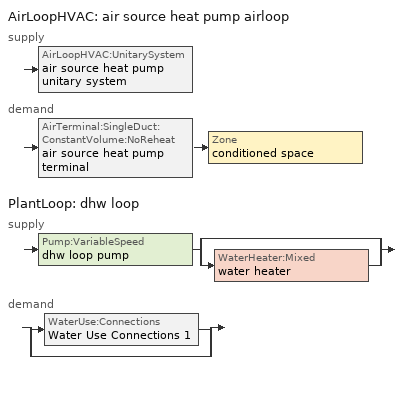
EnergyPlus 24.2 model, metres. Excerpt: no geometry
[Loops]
AirLoopHVAC 'air source heat pump airloop'
 supply: AirLoopHVAC:UnitarySystem 'air source heat pump unitary system'
 demand: AirTerminal:SingleDuct:ConstantVolume:NoReheat 'air source heat pump terminal' > Zone 'conditioned space'
PlantLoop 'dhw loop'
 supply: Pump:VariableSpeed 'dhw loop pump' > split
  | bypass
  | WaterHeater:Mixed 'water heater'
 demand: split
  | WaterUse:Connections 'Water Use Connections 1'
  | bypass
[ZoneControl:Thermostat]
conditioned space Thermostat: Zone or ZoneList=conditioned space; Control Type Schedule=conditioned space Thermostat Schedule; Control 1=conditioned space temperature setpoint; Temperature Difference Between Cutout And Setpoint {deltaC}=0
[ThermostatSetpoint:DualSetpoint]
conditioned space temperature setpoint: Heating Setpoint Temperature Schedule=heating setpoint; Cooling Setpoint Temperature Schedule=cooling setpoint
[ZoneHVAC:Baseboard:Convective:Electric]
electric baseboard: Availability Schedule=Always On Discrete; Heating Design Capacity {W}=7970.36; Efficiency=1
[AirTerminal:SingleDuct:ConstantVolume:NoReheat]
air source heat pump terminal: Availability Schedule=Always On Discrete; Maximum Air Flow Rate {m3/s}=0.252492
[Zone equipment]
conditioned space: electric baseboard, air source heat pump terminal
[AirLoopHVAC]
air source heat pump airloop: Design Supply Air Flow Rate {m3/s}=0.252492; Design Return Air Flow Fraction of Supply Air Flow=1
[Sizing:System]
air source heat pump airloop: Type of Load to Size On=Sensible; Design Outdoor Air Flow Rate {m3/s}=Autosize; Central Heating Maximum System Air Flow Ratio=0.3; Preheat Design Temperature {C}=7; Preheat Design Humidity Ratio {kgWater/kgDryAir}=0.008; Precool Design Temperature {C}=12.8; Precool Design Humidity Ratio {kgWater/kgDryAir}=0.008; Central Cooling Design Supply Air Temperature {C}=12.8; Central Heating Design Supply Air Temperature {C}=16.7; Type of Zone Sum to Use=NonCoincident; 100% Outdoor Air in Cooling=Yes; 100% Outdoor Air in Heating=Yes; Central Cooling Design Supply Air Humidity Ratio {kgWater/kgDryAir}=0.0085; Central Heating Design Supply Air Humidity Ratio {kgWater/kgDryAir}=0.008; Cooling Supply Air Flow Rate Method=DesignDay; Cooling Supply Air Flow Rate {m3/s}=0; Cooling Supply Air Flow Rate Per Floor Area {m3/s-m2}=0.00996765; Cooling Fraction of Autosized Cooling Supply Air Flow Rate=1; Cooling Supply Air Flow Rate Per Unit Cooling Capacity {m3/s-W}=3.94755e-05; Heating Supply Air Flow Rate Method=DesignDay; Heating Supply Air Flow Rate {m3/s}=0; Heating Supply Air Flow Rate Per Floor Area {m3/s-m2}=0.00996765; Heating Fraction of Autosized Heating Supply Air Flow Rate=1; Heating Fraction of Autosized Cooling Supply Air Flow Rate=1; Heating Supply Air Flow Rate Per Unit Heating Capacity {m3/s-W}=3.15882e-05; System Outdoor Air Method=ZoneSum; Zone Maximum Outdoor Air Fraction=1; Cooling Design Capacity Method=CoolingDesignCapacity; Cooling Design Capacity {W}=Autosize; Cooling Design Capacity Per Floor Area {W/m2}=234.7; Fraction of Autosized Cooling Design Capacity=1; Heating Design Capacity Method=HeatingDesignCapacity; Heating Design Capacity {W}=Autosize; Heating Design Capacity Per Floor Area {W/m2}=157; Fraction of Autosized Heating Design Capacity=1; Central Cooling Capacity Control Method=OnOff; Occupant Diversity=Autosize
[AvailabilityManager:Scheduled]
air source heat pump airloop Availability Manager: Schedule=Always On Discrete
[AirLoopHVAC:UnitarySystem]
air source heat pump unitary system: Control Type=Load; Controlling Zone or Thermostat Location=conditioned space; Dehumidification Control Type=None; Availability Schedule=Always On Discrete; Supply Fan=air source heat pump supply fan; Fan Placement=BlowThrough; Supply Air Fan Operating Mode Schedule=air source heat pump auto fan schedule; Heating Coil=air source heat pump htg coil; DX Heating Coil Sizing Ratio=1; Cooling Coil=air source heat pump clg coil; Use DOAS DX Cooling Coil=No; Minimum Supply Air Temperature {C}=2; Latent Load Control=SensibleOnlyLoadControl; Cooling Supply Air Flow Rate Method=SupplyAirFlowRate; Cooling Supply Air Flow Rate {m3/s}=0.252492; Heating Supply Air Flow Rate Method=SupplyAirFlowRate; Heating Supply Air Flow Rate {m3/s}=0.198218; No Load Supply Air Flow Rate Method=SupplyAirFlowRate; No Load Supply Air Flow Rate {m3/s}=0; No Load Supply Air Flow Rate Control Set To Low Speed=Yes; Maximum Supply Air Temperature {C}=48.8889; Maximum Outdoor Dry-Bulb Temperature for Supplemental Heater Operation {C}=21; Ancillary On-Cycle Electric Power {W}=0; Ancillary Off-Cycle Electric Power {W}=0; Design Specification Multispeed Object=Unitary System Performance Multispeed 1
[Fan:SystemModel]
air source heat pump supply fan: Availability Schedule=Always On Discrete; Design Maximum Air Flow Rate {m3/s}=0.252492; Speed Control Method=Discrete; Electric Power Minimum Flow Rate Fraction=0.2; Design Pressure Rise {Pa}=500; Motor Efficiency=1; Motor In Air Stream Fraction=1; Design Electric Power Consumption {W}=Autosize; Design Power Sizing Method=PowerPerFlow; Electric Power Per Unit Flow Rate {W/(m3/s)}=794.58; Electric Power Per Unit Flow Rate Per Unit Pressure {W/((m3/s)-Pa)}=1.66667; Fan Total Efficiency=0.7; Motor Loss Radiative Fraction=0; Number of Speeds=4; Speed Flow Fraction 1=0.28914; Speed Electric Power Fraction 1=0.02417; Speed Flow Fraction 2=0.394; Speed Electric Power Fraction 2=0.06116; Speed Flow Fraction 3=0.80766; Speed Electric Power Fraction 3=0.52685; Speed Flow Fraction 4=1; Speed Electric Power Fraction 4=1
[Coil:Heating:DX:MultiSpeed]
air source heat pump htg coil: Availability Schedule=Always On Discrete; Minimum Outdoor Dry-Bulb Temperature for Compressor Operation {C}=-28.8889; Crankcase Heater Capacity {W}=50; Maximum Outdoor Dry-Bulb Temperature for Crankcase Heater Operation {C}=10; Defrost Energy Input Ratio Function of Temperature Curve=Defrosteir; Maximum Outdoor Dry-Bulb Temperature for Defrost Operation {C}=4.44444; Defrost Strategy=ReverseCycle; Defrost Control=Timed; Defrost Time Period Fraction=0.058333; Resistive Defrost Heater Capacity {W}=AutoSize; Apply Part Load Fraction to Speeds Greater than 1=No; Fuel Type=Electricity; Region number for Calculating HSPF=4; Number of Speeds=2; Speed Gross Rated Heating Capacity 1 {W}=1726.58; Speed Gross Rated Heating COP 1 {W/W}=5.26008; Speed Rated Air Flow Rate 1 {m3/s}=0.0929217; Speed Rated Supply Air Fan Power Per Volume Flow Rate 2017 1 {W/(m3/s)}=773.3; Speed Rated Supply Air Fan Power Per Volume Flow Rate 2023 1 {W/(m3/s)}=934.4; Speed Heating Capacity Function of Temperature Curve Name 1=Heat-CAP-fT1; Speed Heating Capacity Function of Flow Fraction Curve Name 1=Heat-CAP-fFF1; Speed Energy Input Ratio Function of Temperature Curve Name 1=Heat-EIR-fT1; Speed Energy Input Ratio Function of Flow Fraction Curve Name 1=Heat-EIR-fFF1; Speed Part Load Fraction Correlation Curve Name 1=Heat-PLF-fPLR1; Speed Rated Waste Heat Fraction of Power Input 1=0.2; Speed Waste Heat Function of Temperature Curve Name 1=ConstantBiquadratic 1; Speed Gross Rated Heating Capacity 2 {W}=4737.19; Speed Gross Rated Heating COP 2 {W/W}=4.78267; Speed Rated Air Flow Rate 2 {m3/s}=0.259555; Speed Rated Supply Air Fan Power Per Volume Flow Rate 2017 2 {W/(m3/s)}=773.3; Speed Rated Supply Air Fan Power Per Volume Flow Rate 2023 2 {W/(m3/s)}=934.4; Speed Heating Capacity Function of Temperature Curve Name 2=Heat-CAP-fT2; Speed Heating Capacity Function of Flow Fraction Curve Name 2=Heat-CAP-fFF2; Speed Energy Input Ratio Function of Temperature Curve Name 2=Heat-EIR-fT2; Speed Energy Input Ratio Function of Flow Fraction Curve Name 2=Heat-EIR-fFF2; Speed Part Load Fraction Correlation Curve Name 2=Heat-PLF-fPLR2; Speed Rated Waste Heat Fraction of Power Input 2=0.2; Speed Waste Heat Function of Temperature Curve Name 2=ConstantBiquadratic 1
[Coil:Cooling:DX:MultiSpeed]
air source heat pump clg coil: Availability Schedule=Always On Discrete; Condenser Type=AirCooled; Minimum Outdoor Dry-Bulb Temperature for Compressor Operation {C}=-25; Apply Part Load Fraction to Speeds Greater than 1=No; Apply Latent Degradation to Speeds Greater than 1=No; Crankcase Heater Capacity {W}=50; Maximum Outdoor Dry-Bulb Temperature for Crankcase Heater Operation {C}=10; Basin Heater Capacity {W/K}=0; Basin Heater Setpoint Temperature {C}=2; Fuel Type=Electricity; Number of Speeds=2; Speed Gross Rated Total Cooling Capacity 1 {W}=1857.31; Speed Gross Rated Sensible Heat Ratio 1=0.804913; Speed Gross Rated Cooling COP 1 {W/W}=7.21648; Speed Rated Air Flow Rate 1 {m3/s}=0.0994016; Speed Rated Evaporator Fan Power Per Volume Flow Rate 2017 1 {W/(m3/s)}=773.3; Speed Rated Evaporator Fan Power Per Volume Flow Rate 2023 1 {W/(m3/s)}=934.4; Speed Total Cooling Capacity Function of Temperature Curve Name 1=Cool-CAP-fT1; Speed Total Cooling Capacity Function of Flow Fraction Curve Name 1=Cool-CAP-fFF1; Speed Energy Input Ratio Function of Temperature Curve Name 1=Cool-EIR-fT1; Speed Energy Input Ratio Function of Flow Fraction Curve Name 1=Cool-EIR-fFF1; Speed Part Load Fraction Correlation Curve Name 1=Cool-PLF-fPLR1; Speed Nominal Time for Condensate Removal to Begin 1 {s}=1000; Speed Ratio of Initial Moisture Evaporation Rate and Steady State Latent Capacity 1=1.5; Speed Maximum Cycling Rate 1 {cycles/hr}=3; Speed Latent Capacity Time Constant 1 {s}=45; Speed Rated Waste Heat Fraction of Power Input 1=0.2; Speed Waste Heat Function of Temperature Curve Name 1=ConstantBiquadratic; Speed Evaporative Condenser Effectiveness 1=0.9; Speed Evaporative Condenser Air Flow Rate 1 {m3/s}=AutoSize; Speed Rated Evaporative Condenser Pump Power Consumption 1 {W}=AutoSize; Speed Gross Rated Total Cooling Capacity 2 {W}=4790.18; Speed Gross Rated Sensible Heat Ratio 2=0.759942; Speed Gross Rated Cooling COP 2 {W/W}=6.55134; Speed Rated Air Flow Rate 2 {m3/s}=0.252289; Speed Rated Evaporator Fan Power Per Volume Flow Rate 2017 2 {W/(m3/s)}=773.3; Speed Rated Evaporator Fan Power Per Volume Flow Rate 2023 2 {W/(m3/s)}=934.4; Speed Total Cooling Capacity Function of Temperature Curve Name 2=Cool-CAP-fT2; Speed Total Cooling Capacity Function of Flow Fraction Curve Name 2=Cool-CAP-fFF2; Speed Energy Input Ratio Function of Temperature Curve Name 2=Cool-EIR-fT2; Speed Energy Input Ratio Function of Flow Fraction Curve Name 2=Cool-EIR-fFF2; Speed Part Load Fraction Correlation Curve Name 2=Cool-PLF-fPLR2; Speed Nominal Time for Condensate Removal to Begin 2 {s}=1000; Speed Ratio of Initial Moisture Evaporation Rate and Steady State Latent Capacity 2=1.5; Speed Maximum Cycling Rate 2 {cycles/hr}=3; Speed Latent Capacity Time Constant 2 {s}=45; Speed Rated Waste Heat Fraction of Power Input 2=0.2; Speed Waste Heat Function of Temperature Curve Name 2=ConstantBiquadratic; Speed Evaporative Condenser Effectiveness 2=0.9; Speed Evaporative Condenser Air Flow Rate 2 {m3/s}=AutoSize; Speed Rated Evaporative Condenser Pump Power Consumption 2 {W}=AutoSize
[UnitarySystemPerformance:Multispeed]
Unitary System Performance Multispeed 1: Number of Speeds for Heating=2; Number of Speeds for Cooling=2; Single Mode Operation=No; No Load Supply Air Flow Rate Ratio=1; Heating Speed Supply Air Flow Ratio 1=0.368313; Cooling Speed Supply Air Flow Ratio 1=0.394; Heating Speed Supply Air Flow Ratio 2=1.02881; Cooling Speed Supply Air Flow Ratio 2=1
[PlantLoop]
dhw loop: Fluid Type=Water; Plant Equipment Operation Scheme=dhw loop Operation Schemes; Maximum Loop Temperature {C}=100; Minimum Loop Temperature {C}=0; Maximum Loop Flow Rate {m3/s}=0.01; Minimum Loop Flow Rate {m3/s}=0; Plant Loop Volume {m3}=0.003; Load Distribution Scheme=Optimal; Plant Loop Demand Calculation Scheme=SingleSetpoint; Common Pipe Simulation=None
[Sizing:Plant]
dhw loop: Loop Type=Heating; Design Loop Exit Temperature {C}=56; Loop Design Temperature Difference {deltaC}=5.55556; Sizing Option=NonCoincident; Zone Timesteps in Averaging Window=1; Coincident Sizing Factor Mode=None
[Pump:VariableSpeed]
dhw loop pump: Design Maximum Flow Rate {m3/s}=0.01; Design Pump Head {Pa}=1; Design Power Consumption {W}=0; Motor Efficiency=0.85; Fraction of Motor Inefficiencies to Fluid Stream=0; Coefficient 1 of the Part Load Performance Curve=0; Coefficient 2 of the Part Load Performance Curve=1; Coefficient 3 of the Part Load Performance Curve=0; Coefficient 4 of the Part Load Performance Curve=0; Design Minimum Flow Rate {m3/s}=0; Pump Control Type=Intermittent; Skin Loss Radiative Fraction=0.5; Design Power Sizing Method=PowerPerFlowPerPressure; Design Electric Power per Unit Flow Rate {W/(m3/s)}=348701.1; Design Shaft Power per Unit Flow Rate per Unit Head {W/((m3/s)-Pa)}=1.28205; Design Minimum Flow Rate Fraction=0
[WaterHeater:Mixed]
water heater: Tank Volume {m3}=0.27255; Setpoint Temperature Schedule=water heater setpoint; Deadband Temperature Difference {deltaC}=2; Maximum Temperature Limit {C}=99; Heater Control Type=Cycle; Heater Maximum Capacity {W}=5500.06; Heater Minimum Capacity {W}=0; Heater Ignition Minimum Flow Rate {m3/s}=0; Heater Ignition Delay {s}=0; Heater Fuel Type=Electricity; Heater Thermal Efficiency=1; Off Cycle Parasitic Fuel Consumption Rate {W}=0; Off Cycle Parasitic Fuel Type=Electricity; Off Cycle Parasitic Heat Fraction to Tank=0; On Cycle Parasitic Fuel Consumption Rate {W}=0; On Cycle Parasitic Fuel Type=Electricity; On Cycle Parasitic Heat Fraction to Tank=0; Ambient Temperature Indicator=Zone; Ambient Temperature Zone=conditioned space; Off Cycle Loss Coefficient to Ambient Temperature {W/K}=2.93714; Off Cycle Loss Fraction to Zone=1; On Cycle Loss Coefficient to Ambient Temperature {W/K}=2.93714; On Cycle Loss Fraction to Zone=1; Use Side Effectiveness=1; Source Side Effectiveness=1; Use Side Design Flow Rate {m3/s}=Autosize; Source Side Design Flow Rate {m3/s}=Autosize; Indirect Water Heating Recovery Time {hr}=1.5; Source Side Flow Control Mode=IndirectHeatPrimarySetpoint
[WaterHeater:Sizing]
water heater: Design Mode=PeakDraw; Time Storage Can Meet Peak Draw {hr}=0.538503; Time for Tank Recovery {hr}=0; Nominal Tank Volume for Autosizing Plant Connections {m3}=1
[SetpointManager:Scheduled]
Setpoint Manager Scheduled 1: Control Variable=Temperature; Schedule=dhw temp
[WaterUse:Connections]
Water Use Connections 1: Drain Water Heat Exchanger Type=None; Drain Water Heat Exchanger Destination=Plant; Water Use Equipment Name 1=dhw fixtures; Water Use Equipment Name 2=dhw distribution waste; Water Use Equipment Name 3=clothes washer; Water Use Equipment Name 4=dishwasher
[WaterUse:Equipment]
Name | Peak Flow Rate {m3/s} | Flow Rate Fraction Schedule | Target Temperature Schedule
dhw fixtures | 4.42001e-06 | dhw fixtures schedule | mixed water temperature schedule
dhw distribution waste | 1.33996e-06 | dhw fixtures schedule | mixed water temperature schedule
clothes washer | 9.69919e-07 | clothes washer schedule
dishwasher | 2.90872e-07 | dishwasher schedule
[PlantEquipmentOperationSchemes]
dhw loop Operation Schemes: Control Scheme Object Type 1=PlantEquipmentOperation:HeatingLoad; Control Scheme Name 1=dhw loop Heating Operation Scheme; Control Scheme Schedule Name 1=Always On Discrete
[PlantEquipmentOperation:HeatingLoad]
dhw loop Heating Operation Scheme: Load Range Lower Limit 1 {W}=0; Load Range Upper Limit 1 {W}=1000000000; Range Equipment List Name 1=dhw loop Heating Equipment List
[PlantEquipmentList]
dhw loop Heating Equipment List: WaterHeater:Mixed, water heater
[EnergyManagementSystem:GlobalVariable]
air_source_heat_pump_airloop_Fan_RTF
infil_program_Qfan
infil_program_Qinf
natural_vent_program_Qnv
natural_vent_program_Qwhf
[EnergyManagementSystem:InternalVariable]
air_source_heat_pump_airloop_max_sup_fan_mfr: Internal Data Index Key=air source heat pump supply fan; Internal Data Type=Fan Maximum Mass Flow Rate
[EnergyManagementSystem:Sensor]
Name | Output:Variable or Output:Meter Index Key | Output:Variable or Output:Meter
airflow_gain | infil flow | Infiltration Sensible Heat Gain Energy
airflow_gain_1 | natural vent flow | Infiltration Sensible Heat Gain Energy
airflow_gain_2 | whole house fan flow | Infiltration Sensible Heat Gain Energy
airflow_loss | infil flow | Infiltration Sensible Heat Loss Energy
airflow_loss_1 | natural vent flow | Infiltration Sensible Heat Loss Energy
airflow_loss_2 | whole house fan flow | Infiltration Sensible Heat Loss Energy
air_source_heat_pump_airloop_Fan_RTF_s | air source heat pump supply fan | Fan Runtime Fraction Speed 1
air_source_heat_pump_airloop_Fan_RTF_s_1 | air source heat pump supply fan | Fan Runtime Fraction Speed 2
air_source_heat_pump_airloop_Fan_RTF_s_2 | air source heat pump supply fan | Fan Runtime Fraction Speed 3
air_source_heat_pump_airloop_Fan_RTF_s_3 | air source heat pump supply fan | Fan Runtime Fraction Speed 4
air_source_heat_pump_clg_coil_s | air source heat pump clg coil | Cooling Coil Total Cooling Energy
air_source_heat_pump_htg_coil_s | air source heat pump htg coil | Heating Coil Heating Energy
air_source_heat_pump_supply_fan_s | air source heat pump supply fan | Fan Electricity Energy
clg_load_cond |  | Cooling:EnergyTransfer:Zone:CONDITIONED SPACE
clg_sp_s; clg_sp_s_1 | cooling setpoint | Schedule Value
clothes_dryer_exhaust_0_sch_s | clothes dryer exhaust 0 schedule | Schedule Value
conditioned_space_clg_unmet_s | conditioned space | Zone Cooling Setpoint Not Met Time
conditioned_space_htg_unmet_s | conditioned space | Zone Heating Setpoint Not Met Time
cool_season | cooling season schedule | Schedule Value
dhw_loss | water heater | Water Heater Heat Loss Energy
dhw_rtf | water heater | Water Heater Runtime Fraction
fridge_tin_s; tin_s; tin_s_1 | conditioned space | Zone Mean Air Temperature
htg_load_cond |  | Heating:EnergyTransfer:Zone:CONDITIONED SPACE
htg_sp_s; htg_sp_s_1 | heating setpoint | Schedule Value
ig_ee_conv | clothes dryer | Electric Equipment Convective Heating Energy
ig_ee_conv_1 | clothes washer | Electric Equipment Convective Heating Energy
ig_ee_conv_2 | cooking range | Electric Equipment Convective Heating Energy
ig_ee_conv_3 | dishwasher | Electric Equipment Convective Heating Energy
ig_ee_conv_4 | fridge | Electric Equipment Convective Heating Energy
ig_ee_conv_5 | misc plug loads | Electric Equipment Convective Heating Energy
ig_ee_conv_6 | whole house fan | Electric Equipment Convective Heating Energy
ig_ee_rad | clothes dryer | Electric Equipment Radiant Heating Energy
ig_ee_rad_1 | clothes washer | Electric Equipment Radiant Heating Energy
ig_ee_rad_2 | cooking range | Electric Equipment Radiant Heating Energy
ig_ee_rad_3 | dishwasher | Electric Equipment Radiant Heating Energy
ig_ee_rad_4 | fridge | Electric Equipment Radiant Heating Energy
ig_ee_rad_5 | misc plug loads | Electric Equipment Radiant Heating Energy
ig_ee_rad_6 | whole house fan | Electric Equipment Radiant Heating Energy
ig_lgt_conv | interior lighting | Lights Convective Heating Energy
ig_lgt_rad | interior lighting | Lights Radiant Heating Energy
ig_lgt_vis | interior lighting | Lights Visible Radiation Heating Energy
ig_oe_conv | clothes dryer 1 | Other Equipment Convective Heating Energy
ig_oe_conv_1 | cooking range 1 | Other Equipment Convective Heating Energy
ig_oe_conv_2 | general water use latent | Other Equipment Convective Heating Energy
ig_oe_conv_3 | general water use sensible | Other Equipment Convective Heating Energy
ig_oe_conv_4 | water heater energy adjustment1 | Other Equipment Convective Heating Energy
ig_oe_rad | clothes dryer 1 | Other Equipment Radiant Heating Energy
ig_oe_rad_1 | cooking range 1 | Other Equipment Radiant Heating Energy
ig_oe_rad_2 | general water use latent | Other Equipment Radiant Heating Energy
ig_oe_rad_3 | general water use sensible | Other Equipment Radiant Heating Energy
ig_oe_rad_4 | water heater energy adjustment1 | Other Equipment Radiant Heating Energy
ig_ppl_conv | occupants | People Convective Heating Energy
ig_ppl_rad | occupants | People Radiant Heating Energy
im_conv | furniture mass conditioned space 1 | Surface Inside Face Convection Heat Gain Energy
im_conv_1 | partition wall mass | Surface Inside Face Convection Heat Gain Energy
im_ig | furniture mass conditioned space 1 | Surface Inside Face Internal Gains Radiation Heat Gain Energy
im_ig_1 | partition wall mass | Surface Inside Face Internal Gains Radiation Heat Gain Energy
im_lgt | furniture mass conditioned space 1 | Surface Inside Face Lights Radiation Heat Gain Energy
im_lgt_1 | partition wall mass | Surface Inside Face Lights Radiation Heat Gain Energy
im_sol | furniture mass conditioned space 1 | Surface Inside Face Solar Radiation Heat Gain Energy
im_sol_1 | partition wall mass | Surface Inside Face Solar Radiation Heat Gain Energy
im_surf | furniture mass conditioned space 1 | Surface Inside Face Net Surface Thermal Radiation Heat Gain Energy
im_surf_1 | partition wall mass | Surface Inside Face Net Surface Thermal Radiation Heat Gain Energy
mech_vent_bath_fan_0_sch_s | mech vent bath fan 0 schedule | Schedule Value
mech_vent_range_fan_0_sch_s | mech vent range fan 0 schedule | Schedule Value
mv_conv | mech vent bath fan 0 | Electric Equipment Convective Heating Energy
mv_conv_1 | mech vent house fan | Electric Equipment Convective Heating Energy
mv_conv_2 | mech vent house fan cfis | Electric Equipment Convective Heating Energy
mv_conv_3 | mech vent range fan 0 | Electric Equipment Convective Heating Energy
mv_conv_4 | mech vent house fan latent load | Other Equipment Convective Heating Energy
mv_conv_5 | mech vent house fan sensible load | Other Equipment Convective Heating Energy
mv_rad | mech vent bath fan 0 | Electric Equipment Radiant Heating Energy
mv_rad_1 | mech vent house fan | Electric Equipment Radiant Heating Energy
mv_rad_2 | mech vent house fan cfis | Electric Equipment Radiant Heating Energy
mv_rad_3 | mech vent range fan 0 | Electric Equipment Radiant Heating Energy
mv_rad_4 | mech vent house fan latent load | Other Equipment Radiant Heating Energy
mv_rad_5 | mech vent house fan sensible load | Other Equipment Radiant Heating Energy
natural_vent_s | natural vent schedule | Schedule Value
out_pb_s |  | Site Outdoor Air Barometric Pressure
out_wt_s |  | Site Outdoor Air Humidity Ratio
site_vw_s |  | Site Wind Speed
ss_back_out | Window1 | Surface Window Shortwave from Zone Back Out Window Heat Transfer Rate
ss_back_out_1 | Window10 | Surface Window Shortwave from Zone Back Out Window Heat Transfer Rate
ss_back_out_10 | Window8 | Surface Window Shortwave from Zone Back Out Window Heat Transfer Rate
ss_back_out_11 | Window9 | Surface Window Shortwave from Zone Back Out Window Heat Transfer Rate
ss_back_out_2 | Window12 | Surface Window Shortwave from Zone Back Out Window Heat Transfer Rate
ss_back_out_3 | Window15 | Surface Window Shortwave from Zone Back Out Window Heat Transfer Rate
ss_back_out_4 | Window16 | Surface Window Shortwave from Zone Back Out Window Heat Transfer Rate
ss_back_out_5 | Window17 | Surface Window Shortwave from Zone Back Out Window Heat Transfer Rate
ss_back_out_6 | Window18 | Surface Window Shortwave from Zone Back Out Window Heat Transfer Rate
ss_back_out_7 | Window2 | Surface Window Shortwave from Zone Back Out Window Heat Transfer Rate
ss_back_out_8 | Window4 | Surface Window Shortwave from Zone Back Out Window Heat Transfer Rate
ss_back_out_9 | Window6 | Surface Window Shortwave from Zone Back Out Window Heat Transfer Rate
ss_conv | Door1 | Surface Inside Face Convection Heat Gain Energy
ss_conv_1 | Door3 | Surface Inside Face Convection Heat Gain Energy
ss_conv_10 | Window4 | Surface Inside Face Convection Heat Gain Energy
ss_conv_11 | Window6 | Surface Inside Face Convection Heat Gain Energy
ss_conv_12 | Window8 | Surface Inside Face Convection Heat Gain Energy
ss_conv_13 | Window9 | Surface Inside Face Convection Heat Gain Energy
ss_conv_2 | Window1 | Surface Inside Face Convection Heat Gain Energy
ss_conv_3 | Window10 | Surface Inside Face Convection Heat Gain Energy
ss_conv_4 | Window12 | Surface Inside Face Convection Heat Gain Energy
ss_conv_5 | Window15 | Surface Inside Face Convection Heat Gain Energy
ss_conv_6 | Window16 | Surface Inside Face Convection Heat Gain Energy
ss_conv_7 | Window17 | Surface Inside Face Convection Heat Gain Energy
ss_conv_8 | Window18 | Surface Inside Face Convection Heat Gain Energy
ss_conv_9 | Window2 | Surface Inside Face Convection Heat Gain Energy
ss_ig | Door1 | Surface Inside Face Internal Gains Radiation Heat Gain Energy
ss_ig_1 | Door3 | Surface Inside Face Internal Gains Radiation Heat Gain Energy
ss_ig_10 | Window4 | Surface Inside Face Internal Gains Radiation Heat Gain Energy
ss_ig_11 | Window6 | Surface Inside Face Internal Gains Radiation Heat Gain Energy
ss_ig_12 | Window8 | Surface Inside Face Internal Gains Radiation Heat Gain Energy
ss_ig_13 | Window9 | Surface Inside Face Internal Gains Radiation Heat Gain Energy
ss_ig_2 | Window1 | Surface Inside Face Internal Gains Radiation Heat Gain Energy
ss_ig_3 | Window10 | Surface Inside Face Internal Gains Radiation Heat Gain Energy
ss_ig_4 | Window12 | Surface Inside Face Internal Gains Radiation Heat Gain Energy
ss_ig_5 | Window15 | Surface Inside Face Internal Gains Radiation Heat Gain Energy
ss_ig_6 | Window16 | Surface Inside Face Internal Gains Radiation Heat Gain Energy
ss_ig_7 | Window17 | Surface Inside Face Internal Gains Radiation Heat Gain Energy
ss_ig_8 | Window18 | Surface Inside Face Internal Gains Radiation Heat Gain Energy
ss_ig_9 | Window2 | Surface Inside Face Internal Gains Radiation Heat Gain Energy
ss_lgt | Door1 | Surface Inside Face Lights Radiation Heat Gain Energy
ss_lgt_1 | Door3 | Surface Inside Face Lights Radiation Heat Gain Energy
ss_sol | Door1 | Surface Inside Face Solar Radiation Heat Gain Energy
ss_sol_1 | Door3 | Surface Inside Face Solar Radiation Heat Gain Energy
ss_surf | Door1 | Surface Inside Face Net Surface Thermal Radiation Heat Gain Energy
ss_surf_1 | Door3 | Surface Inside Face Net Surface Thermal Radiation Heat Gain Energy
ss_surf_10 | Window4 | Surface Inside Face Net Surface Thermal Radiation Heat Gain Energy
ss_surf_11 | Window6 | Surface Inside Face Net Surface Thermal Radiation Heat Gain Energy
ss_surf_12 | Window8 | Surface Inside Face Net Surface Thermal Radiation Heat Gain Energy
ss_surf_13 | Window9 | Surface Inside Face Net Surface Thermal Radiation Heat Gain Energy
ss_surf_2 | Window1 | Surface Inside Face Net Surface Thermal Radiation Heat Gain Energy
ss_surf_3 | Window10 | Surface Inside Face Net Surface Thermal Radiation Heat Gain Energy
ss_surf_4 | Window12 | Surface Inside Face Net Surface Thermal Radiation Heat Gain Energy
ss_surf_5 | Window15 | Surface Inside Face Net Surface Thermal Radiation Heat Gain Energy
ss_surf_6 | Window16 | Surface Inside Face Net Surface Thermal Radiation Heat Gain Energy
ss_surf_7 | Window17 | Surface Inside Face Net Surface Thermal Radiation Heat Gain Energy
ss_surf_8 | Window18 | Surface Inside Face Net Surface Thermal Radiation Heat Gain Energy
ss_surf_9 | Window2 | Surface Inside Face Net Surface Thermal Radiation Heat Gain Energy
ss_trans_in | Window1 | Surface Window Transmitted Solar Radiation Rate
ss_trans_in_1 | Window10 | Surface Window Transmitted Solar Radiation Rate
ss_trans_in_10 | Window8 | Surface Window Transmitted Solar Radiation Rate
ss_trans_in_11 | Window9 | Surface Window Transmitted Solar Radiation Rate
ss_trans_in_2 | Window12 | Surface Window Transmitted Solar Radiation Rate
ss_trans_in_3 | Window15 | Surface Window Transmitted Solar Radiation Rate
ss_trans_in_4 | Window16 | Surface Window Transmitted Solar Radiation Rate
ss_trans_in_5 | Window17 | Surface Window Transmitted Solar Radiation Rate
ss_trans_in_6 | Window18 | Surface Window Transmitted Solar Radiation Rate
ss_trans_in_7 | Window2 | Surface Window Transmitted Solar Radiation Rate
ss_trans_in_8 | Window4 | Surface Window Transmitted Solar Radiation Rate
ss_trans_in_9 | Window6 | Surface Window Transmitted Solar Radiation Rate
ss_trans_out | Window1 | Surface Inside Face Initial Transmitted Diffuse Transmitted Out Window Solar Radiation Rate
ss_trans_out_1 | Window10 | Surface Inside Face Initial Transmitted Diffuse Transmitted Out Window Solar Radiation Rate
ss_trans_out_10 | Window8 | Surface Inside Face Initial Transmitted Diffuse Transmitted Out Window Solar Radiation Rate
ss_trans_out_11 | Window9 | Surface Inside Face Initial Transmitted Diffuse Transmitted Out Window Solar Radiation Rate
ss_trans_out_2 | Window12 | Surface Inside Face Initial Transmitted Diffuse Transmitted Out Window Solar Radiation Rate
ss_trans_out_3 | Window15 | Surface Inside Face Initial Transmitted Diffuse Transmitted Out Window Solar Radiation Rate
ss_trans_out_4 | Window16 | Surface Inside Face Initial Transmitted Diffuse Transmitted Out Window Solar Radiation Rate
ss_trans_out_5 | Window17 | Surface Inside Face Initial Transmitted Diffuse Transmitted Out Window Solar Radiation Rate
ss_trans_out_6 | Window18 | Surface Inside Face Initial Transmitted Diffuse Transmitted Out Window Solar Radiation Rate
ss_trans_out_7 | Window2 | Surface Inside Face Initial Transmitted Diffuse Transmitted Out Window Solar Radiation Rate
ss_trans_out_8 | Window4 | Surface Inside Face Initial Transmitted Diffuse Transmitted Out Window Solar Radiation Rate
ss_trans_out_9 | Window6 | Surface Inside Face Initial Transmitted Diffuse Transmitted Out Window Solar Radiation Rate
s_conv | Floor1 | Surface Inside Face Convection Heat Gain Energy
s_conv_1 | Floor2 | Surface Inside Face Convection Heat Gain Energy
s_conv_10 | Wall1:0 | Surface Inside Face Convection Heat Gain Energy
s_conv_11 | Wall1:180 | Surface Inside Face Convection Heat Gain Energy
s_conv_12 | Wall1:270 | Surface Inside Face Convection Heat Gain Energy
s_conv_13 | Wall1:90 | Surface Inside Face Convection Heat Gain Energy
s_conv_14 | Wall2:0 | Surface Inside Face Convection Heat Gain Energy
s_conv_15 | Wall2:180 | Surface Inside Face Convection Heat Gain Energy
s_conv_16 | Wall2:270 | Surface Inside Face Convection Heat Gain Energy
s_conv_17 | Wall2:90 | Surface Inside Face Convection Heat Gain Energy
s_conv_2 | FoundationWall1 | Surface Inside Face Convection Heat Gain Energy
s_conv_3 | inferred conditioned ceiling | Surface Inside Face Convection Heat Gain Energy
s_conv_4 | inferred conditioned floor | Surface Inside Face Convection Heat Gain Energy
s_conv_5 | RimJoist1:0 | Surface Inside Face Convection Heat Gain Energy
s_conv_6 | RimJoist1:180 | Surface Inside Face Convection Heat Gain Energy
s_conv_7 | RimJoist1:270 | Surface Inside Face Convection Heat Gain Energy
s_conv_8 | RimJoist1:90 | Surface Inside Face Convection Heat Gain Energy
s_conv_9 | Slab1 | Surface Inside Face Convection Heat Gain Energy
s_ig | Floor1 | Surface Inside Face Internal Gains Radiation Heat Gain Energy
s_ig_1 | Floor2 | Surface Inside Face Internal Gains Radiation Heat Gain Energy
s_ig_10 | Wall1:0 | Surface Inside Face Internal Gains Radiation Heat Gain Energy
s_ig_11 | Wall1:180 | Surface Inside Face Internal Gains Radiation Heat Gain Energy
s_ig_12 | Wall1:270 | Surface Inside Face Internal Gains Radiation Heat Gain Energy
s_ig_13 | Wall1:90 | Surface Inside Face Internal Gains Radiation Heat Gain Energy
s_ig_14 | Wall2:0 | Surface Inside Face Internal Gains Radiation Heat Gain Energy
s_ig_15 | Wall2:180 | Surface Inside Face Internal Gains Radiation Heat Gain Energy
s_ig_16 | Wall2:270 | Surface Inside Face Internal Gains Radiation Heat Gain Energy
s_ig_17 | Wall2:90 | Surface Inside Face Internal Gains Radiation Heat Gain Energy
s_ig_2 | FoundationWall1 | Surface Inside Face Internal Gains Radiation Heat Gain Energy
s_ig_3 | inferred conditioned ceiling | Surface Inside Face Internal Gains Radiation Heat Gain Energy
s_ig_4 | inferred conditioned floor | Surface Inside Face Internal Gains Radiation Heat Gain Energy
s_ig_5 | RimJoist1:0 | Surface Inside Face Internal Gains Radiation Heat Gain Energy
s_ig_6 | RimJoist1:180 | Surface Inside Face Internal Gains Radiation Heat Gain Energy
s_ig_7 | RimJoist1:270 | Surface Inside Face Internal Gains Radiation Heat Gain Energy
s_ig_8 | RimJoist1:90 | Surface Inside Face Internal Gains Radiation Heat Gain Energy
s_ig_9 | Slab1 | Surface Inside Face Internal Gains Radiation Heat Gain Energy
s_lgt | Floor1 | Surface Inside Face Lights Radiation Heat Gain Energy
s_lgt_1 | Floor2 | Surface Inside Face Lights Radiation Heat Gain Energy
s_lgt_10 | Wall1:0 | Surface Inside Face Lights Radiation Heat Gain Energy
s_lgt_11 | Wall1:180 | Surface Inside Face Lights Radiation Heat Gain Energy
s_lgt_12 | Wall1:270 | Surface Inside Face Lights Radiation Heat Gain Energy
s_lgt_13 | Wall1:90 | Surface Inside Face Lights Radiation Heat Gain Energy
s_lgt_14 | Wall2:0 | Surface Inside Face Lights Radiation Heat Gain Energy
s_lgt_15 | Wall2:180 | Surface Inside Face Lights Radiation Heat Gain Energy
s_lgt_16 | Wall2:270 | Surface Inside Face Lights Radiation Heat Gain Energy
s_lgt_17 | Wall2:90 | Surface Inside Face Lights Radiation Heat Gain Energy
s_lgt_2 | FoundationWall1 | Surface Inside Face Lights Radiation Heat Gain Energy
s_lgt_3 | inferred conditioned ceiling | Surface Inside Face Lights Radiation Heat Gain Energy
s_lgt_4 | inferred conditioned floor | Surface Inside Face Lights Radiation Heat Gain Energy
s_lgt_5 | RimJoist1:0 | Surface Inside Face Lights Radiation Heat Gain Energy
s_lgt_6 | RimJoist1:180 | Surface Inside Face Lights Radiation Heat Gain Energy
s_lgt_7 | RimJoist1:270 | Surface Inside Face Lights Radiation Heat Gain Energy
s_lgt_8 | RimJoist1:90 | Surface Inside Face Lights Radiation Heat Gain Energy
s_lgt_9 | Slab1 | Surface Inside Face Lights Radiation Heat Gain Energy
s_sol | Floor1 | Surface Inside Face Solar Radiation Heat Gain Energy
s_sol_1 | Floor2 | Surface Inside Face Solar Radiation Heat Gain Energy
s_sol_10 | Wall1:0 | Surface Inside Face Solar Radiation Heat Gain Energy
s_sol_11 | Wall1:180 | Surface Inside Face Solar Radiation Heat Gain Energy
s_sol_12 | Wall1:270 | Surface Inside Face Solar Radiation Heat Gain Energy
s_sol_13 | Wall1:90 | Surface Inside Face Solar Radiation Heat Gain Energy
s_sol_14 | Wall2:0 | Surface Inside Face Solar Radiation Heat Gain Energy
s_sol_15 | Wall2:180 | Surface Inside Face Solar Radiation Heat Gain Energy
s_sol_16 | Wall2:270 | Surface Inside Face Solar Radiation Heat Gain Energy
s_sol_17 | Wall2:90 | Surface Inside Face Solar Radiation Heat Gain Energy
s_sol_2 | FoundationWall1 | Surface Inside Face Solar Radiation Heat Gain Energy
s_sol_3 | inferred conditioned ceiling | Surface Inside Face Solar Radiation Heat Gain Energy
s_sol_4 | inferred conditioned floor | Surface Inside Face Solar Radiation Heat Gain Energy
s_sol_5 | RimJoist1:0 | Surface Inside Face Solar Radiation Heat Gain Energy
s_sol_6 | RimJoist1:180 | Surface Inside Face Solar Radiation Heat Gain Energy
s_sol_7 | RimJoist1:270 | Surface Inside Face Solar Radiation Heat Gain Energy
s_sol_8 | RimJoist1:90 | Surface Inside Face Solar Radiation Heat Gain Energy
s_sol_9 | Slab1 | Surface Inside Face Solar Radiation Heat Gain Energy
s_surf | Floor1 | Surface Inside Face Net Surface Thermal Radiation Heat Gain Energy
s_surf_1 | Floor2 | Surface Inside Face Net Surface Thermal Radiation Heat Gain Energy
s_surf_10 | Wall1:0 | Surface Inside Face Net Surface Thermal Radiation Heat Gain Energy
s_surf_11 | Wall1:180 | Surface Inside Face Net Surface Thermal Radiation Heat Gain Energy
s_surf_12 | Wall1:270 | Surface Inside Face Net Surface Thermal Radiation Heat Gain Energy
s_surf_13 | Wall1:90 | Surface Inside Face Net Surface Thermal Radiation Heat Gain Energy
s_surf_14 | Wall2:0 | Surface Inside Face Net Surface Thermal Radiation Heat Gain Energy
s_surf_15 | Wall2:180 | Surface Inside Face Net Surface Thermal Radiation Heat Gain Energy
s_surf_16 | Wall2:270 | Surface Inside Face Net Surface Thermal Radiation Heat Gain Energy
s_surf_17 | Wall2:90 | Surface Inside Face Net Surface Thermal Radiation Heat Gain Energy
s_surf_2 | FoundationWall1 | Surface Inside Face Net Surface Thermal Radiation Heat Gain Energy
s_surf_3 | inferred conditioned ceiling | Surface Inside Face Net Surface Thermal Radiation Heat Gain Energy
s_surf_4 | inferred conditioned floor | Surface Inside Face Net Surface Thermal Radiation Heat Gain Energy
s_surf_5 | RimJoist1:0 | Surface Inside Face Net Surface Thermal Radiation Heat Gain Energy
s_surf_6 | RimJoist1:180 | Surface Inside Face Net Surface Thermal Radiation Heat Gain Energy
s_surf_7 | RimJoist1:270 | Surface Inside Face Net Surface Thermal Radiation Heat Gain Energy
s_surf_8 | RimJoist1:90 | Surface Inside Face Net Surface Thermal Radiation Heat Gain Energy
s_surf_9 | Slab1 | Surface Inside Face Net Surface Thermal Radiation Heat Gain Energy
tout_db; tout_db_1 | Environment | Site Outdoor Air Drybulb Temperature
tout_s | conditioned space | Zone Outdoor Air Drybulb Temperature
water_heater_energy | water heater | Water Heater Electricity Rate
water_heater_off_cycle_parasitic | water heater | Water Heater Off Cycle Parasitic Electricity Rate
water_heater_on_cycle_parasitic | water heater | Water Heater On Cycle Parasitic Electricity Rate
win_s | conditioned space | Zone Air Humidity Ratio
[EnergyManagementSystem:Actuator]
Name | Actuated Component Unique | Actuated Component Type | Actuated Component Control Type
air_source_heat_pump_supply_fan_pressure_rise_act | air source heat pump supply fan | Fan | Fan Pressure Rise
air_source_heat_pump_supply_fan_total_efficiency_act | air source heat pump supply fan | Fan | Fan Total Efficiency
fridge_schedule_act | fridge schedule | Schedule:Constant | Schedule Value
infil_flow_act | infil flow | Zone Infiltration | Air Exchange Flow Rate
mech_vent_house_fan_cfis_act | mech vent house fan cfis | ElectricEquipment | Electricity Rate
mech_vent_house_fan_latent_load_act | mech vent house fan latent load | OtherEquipment | Power Level
mech_vent_house_fan_sensible_load_act | mech vent house fan sensible load | OtherEquipment | Power Level
natural_vent_flow_act | natural vent flow | Zone Infiltration | Air Exchange Flow Rate
Sequential_Fraction_Schedule_act | Sequential Fraction Schedule | Schedule:Constant | Schedule Value
water_heater_ec_adj_act | water heater energy adjustment1 | OtherEquipment | Power Level
whole_house_fan_act | whole house fan | ElectricEquipment | Electricity Rate
whole_house_fan_flow_act | whole house fan flow | Zone Infiltration | Air Exchange Flow Rate
whole_house_fan_mix_act | whole house fan mix | ZoneMixing | Air Exchange Flow Rate
[EnergyManagementSystem:Program]
air_source_heat_pump_supply_fan_disaggregate_program: Set air_source_heat_pump_supply_fan_clg = 0; Set air_source_heat_pump_supply_fan_primary_htg = 0; If air_source_heat_pump_clg_coil_s > 0; Set air_source_heat_pump_supply_fan_clg = air_source_heat_pump_supply_fan_s; Else; Set air_source_heat_pump_supply_fan_primary_htg = air_source_heat_pump_supply_fan_s; EndIf
air_source_heat_pump_supply_fan_power_program: If tout_db_1 < -28.89; Set air_source_heat_pump_supply_fan_pressure_rise_act = 0; Set air_source_heat_pump_supply_fan_total_efficiency_act = 1; Else; Set air_source_heat_pump_supply_fan_pressure_rise_act = NULL; Set air_source_heat_pump_supply_fan_total_efficiency_act = NULL; EndIf
fridge_schedule_program: Set Tin = fridge_tin_s*(9.0/5.0)+32.0; Set fridge_schedule_act = 0; If (Hour == 0); Set fridge_schedule_act = (-0.487+0.019*Tin); ElseIf (Hour == 1); Set fridge_schedule_act = (-0.34+0.016*Tin); ElseIf (Hour == 2); Set fridge_schedule_act = (-0.37+0.017*Tin); ElseIf (Hour == 3); Set fridge_schedule_act = (-0.361+0.016*Tin); ElseIf (Hour == 4); Set fridge_schedule_act = (-0.515+0.018*Tin); ElseIf (Hour == 5); Set fridge_schedule_act = (-0.684+0.021*Tin); ElseIf (Hour == 6); Set fridge_schedule_act = (-0.471+0.019*Tin); ElseIf (Hour == 7); Set fridge_schedule_act = (-0.159+0.015*Tin); ElseIf (Hour == 8); Set fridge_schedule_act = (-0.079+0.015*Tin); ElseIf (Hour == 9); Set fridge_schedule_act = (-0.417+0.019*Tin); ElseIf (Hour == 10); Set fridge_schedule_act = (-0.411+0.018*Tin); ElseIf (Hour == 11); Set fridge_schedule_act = (-0.386+0.018*Tin); ElseIf (Hour == 12); Set fridge_schedule_act = (-0.24+0.016*Tin); ElseIf (Hour == 13); Set fridge_schedule_act = (-0.314+0.017*Tin); ElseIf (Hour == 14); Set fridge_schedule_act = (-0.16+0.015*Tin); ElseIf (Hour == 15); Set fridge_schedule_act = (-0.121+0.015*Tin); ElseIf (Hour == 16); Set fridge_schedule_act = (-0.469+0.02*Tin); ElseIf (Hour == 17); Set fridge_schedule_act = (-0.412+0.02*Tin); ElseIf (Hour == 18); Set fridge_schedule_act = (-0.091+0.017*Tin); ElseIf (Hour == 19); Set fridge_schedule_act = (0.077+0.014*Tin); ElseIf (Hour == 20); Set fridge_schedule_act = (-0.118+0.016*Tin); ElseIf (Hour == 21); Set fridge_schedule_act = (-0.247+0.017*Tin); ElseIf (Hour == 22); Set fridge_schedule_act = (-0.445+0.019*Tin); ElseIf (Hour == 23); Set fridge_schedule_act = (-0.544+0.02*Tin); EndIf
infil_program: Set p_m = 0.14; Set p_s = 0.22; Set s_m = 270; Set s_s = 370; Set z_m = 9.99744; Set z_s = 3.198144776862874; Set f_t = (((s_m/z_m)^p_m)*((z_s/s_s)^p_s)); Set Tdiff = tin_s-tout_s; Set dT = @Abs Tdiff; Set c = 0.0289; Set Cs = 0.069; Set Cw = 0.1658; Set n = 0.65; Set sft = (f_t*0.3); Set temp1 = ((c*Cw)*((sft*site_vw_s)^(2*n)))^2; Set Qinf = (((c*Cs*(dT^n))^2)+temp1)^0.5; Set Qinf = (@Max Qinf 0); Set mech_vent_house_fan_sensible_load_act = 0.0; Set mech_vent_house_fan_latent_load_act = 0.0; Set OASupInPb = out_pb_s; Set OASupInTemp = tout_s; Set OASupInW = out_wt_s; Set OASupRho = (@RhoAirFnPbTdbW OASupInPb OASupInTemp OASupInW); Set OASupCp = (@CpAirFnW OASupInW); Set OASupInEnth = (@HFnTdbW OASupInTemp OASupInW); Set ZoneTemp = tin_s; Set ZoneW = win_s; Set ZoneCp = (@CpAirFnW ZoneW); Set ZoneAirEnth = (@HFnTdbW ZoneTemp ZoneW); Set mech_vent_house_fan_cfis_act = 0.0; Set QWHV_cfis_sup = 0.0; Set QWHV_cfis_suppl_sup = 0.0; Set QWHV_cfis_suppl_exh = 0.0; Set Qrange = 0; Set Qrange = Qrange + 0.075 * mech_vent_range_fan_0_sch_s; Set Qbath = 0; Set Qbath = Qbath + 0.066 * mech_vent_bath_fan_0_sch_s; Set Qdryer = 0; Set Qdryer = Qdryer + 0.00308 * clothes_dryer_exhaust_0_sch_s; Set QWHV_sup = 0.0; Set QWHV_exh = 0.0; Set Qsupply = QWHV_sup + QWHV_cfis_sup + QWHV_cfis_suppl_sup; Set Qexhaust = Qrange + Qbath + Qdryer + QWHV_exh + QWHV_cfis_suppl_exh; Set Qfan = (@Max Qexhaust Qsupply); Set Qducts = 0; If Qducts < 0; Set Qsupply = Qsupply - Qducts; Else; Set Qexhaust = Qexhaust + Qducts; EndIf; Set Qfan_with_ducts = (@Max Qexhaust Qsupply); Set Qimb = (@Abs (Qsupply - Qexhaust)); If Qinf + Qimb > 0; Set Qtot = Qfan_with_ducts + (Qinf^2) / (Qinf + Qimb); Else; Set Qtot = Qfan_with_ducts; EndIf; Set Qinf_adj = Qtot - Qfan; Set infil_flow_act = Qinf_adj; Set infil_program_Qinf = Qinf_adj; Set infil_program_Qfan = Qfan; Set Qload = Qfan; Set Effectiveness_Sens = 0.0; Set Effectiveness_Lat = 0.0; Set Fan_MFR = Qload * OASupRho; Set ZoneInEnth = OASupInEnth; Set ZoneInTemp = OASupInTemp; Set FanTotalToCond = Fan_MFR * (ZoneInEnth - ZoneAirEnth); Set FanSensToCond = Fan_MFR * ZoneCp * (ZoneInTemp - ZoneTemp); Set FanLatToCond = FanTotalToCond - FanSensToCond; Set mech_vent_house_fan_sensible_load_act = mech_vent_house_fan_sensible_load_act + FanSensToCond; Set mech_vent_house_fan_latent_load_act = mech_vent_house_fan_latent_load_act + FanLatToCond
natural_vent_program: Set Tin = tin_s; Set Tout = tout_s; Set Wout = out_wt_s; Set Pbar = out_pb_s; Set Phiout = (@RhFnTdbWPb Tout Wout Pbar); Set MaxHR = 0.0115; Set Tnvsp = (htg_sp_s + clg_sp_s) / 2; Set NVavail = natural_vent_s; Set ClgSsnAvail = cool_season; Set Qnv = 0; Set Qwhf = 0; Set whole_house_fan_mix_act = 0; Set whole_house_fan_act = 0; If ((Wout < MaxHR) && (Tin > Tout) && (Tin > Tnvsp) && (ClgSsnAvail > 0)); Set WHF_Flow = 0; Set Adj = (Tin-Tnvsp)/(Tin-Tout); Set Adj = (@Min Adj 1); Set Adj = (@Max Adj 0); If (WHF_Flow > 0); Set Qwhf = WHF_Flow*Adj; Set whole_house_fan_mix_act = WHF_Flow*Adj; Set WHF_W = 0; Set whole_house_fan_act = WHF_W*Adj; ElseIf (NVavail > 0); Set NVArea = 0.0; Set Cs = 0.00011762950610434536; Set Cw = 2.5389506656592857e-05; Set Tdiff = Tin-Tout; Set dT = (@Abs Tdiff); Set Vwind = site_vw_s; Set SGNV = NVArea*Adj*((((Cs*dT)+(Cw*(Vwind^2)))^0.5)/1000); Set MaxNV = 3.1605565155194886; Set Qnv = (@Min SGNV MaxNV); EndIf; EndIf; Set natural_vent_flow_act = Qnv; Set whole_house_fan_flow_act = Qwhf; Set natural_vent_program_Qnv = Qnv; Set natural_vent_program_Qwhf = Qwhf
Sequential_Fraction_Schedule_program: If tout_db > 4.444444444444445; Set Sequential_Fraction_Schedule_act = 0; Else; Set Sequential_Fraction_Schedule_act = NULL; EndIf
total_airflows_program: Set total_infil_flow_rate = 0; Set total_mechvent_flow_rate = 0; Set total_natvent_flow_rate = 0; Set total_whf_flow_rate = 0; Set total_infil_flow_rate = total_infil_flow_rate + (infil_program_Qinf * 1); Set total_mechvent_flow_rate = total_mechvent_flow_rate + (infil_program_Qfan * 1); Set total_natvent_flow_rate = total_natvent_flow_rate + (natural_vent_program_Qnv * 1); Set total_whf_flow_rate = total_whf_flow_rate + (natural_vent_program_Qwhf * 1)
total_loads_program: Set loads_htg_tot = 0; Set loads_clg_tot = 0; If htg_load_cond > 0; Set loads_htg_tot = loads_htg_tot + (htg_load_cond - clg_load_cond) * 1.0; EndIf; Set loads_htg_tot = (@Max loads_htg_tot 0); If clg_load_cond > 0; Set loads_clg_tot = loads_clg_tot + (clg_load_cond - htg_load_cond) * 1.0; EndIf; Set loads_clg_tot = (@Max loads_clg_tot 0)
[Schedule:Constant]
Name | Hourly Value
Always On Discrete | 1
air source heat pump auto fan schedule | 0
dhw temp; water heater setpoint | 56
mixed water temperature schedule | 40.5556
[Schedule:Day:Interval]
clothes washer schedule day: No, 01:00, 0.104651, 02:00, 0.0813953, 04:00, 0.0465116, 05:00, 0.0813953, 06:00, 0.127907, 07:00, 0.255814, 08:00, 0.569767, 09:00, 0.848837, 10:00, 1, 11:00, 0.976744, 12:00, 0.872093, 13:00, 0.77907, 14:00, 0.697674, 15:00, 0.569767, 16:00, 0.593023, 17:00, 0.581395, 21:00, 0.569767, 22:00, 0.546512, 23:00, 0.372093, 24:00, 0.197674
clothes washer schedule default day; dishwasher schedule default day; heating setpoint default day; cooling setpoint default day; dhw fixtures schedule default day: No, 24:00, 0
dishwasher schedule day: No, 01:00, 0.135135, 02:00, 0.0630631, 03:00, 0.045045, 05:00, 0.027027, 06:00, 0.0900901, 07:00, 0.18018, 08:00, 0.279279, 09:00, 0.522523, 10:00, 0.585586, 11:00, 0.504505, 12:00, 0.432432, 13:00, 0.378378, 14:00, 0.414414, 15:00, 0.324324, 17:00, 0.342342, 18:00, 0.441441, 19:00, 0.783784, 20:00, 1, 21:00, 0.810811, 22:00, 0.603604, 23:00, 0.396396, 24:00, 0.279279
heating setpoint day: No, 07:00, 18, 23:00, 21, 24:00, 18
cooling setpoint day: No, 24:00, 25
dhw fixtures schedule day: No, 01:00, 0.139535, 02:00, 0.0697674, 03:00, 0.0465116, 04:00, 0.0581395, 05:00, 0.116279, 06:00, 0.395349, 07:00, 0.906977, 08:00, 1, 09:00, 0.930233, 10:00, 0.77907, 11:00, 0.651163, 12:00, 0.546512, 13:00, 0.465116, 14:00, 0.406977, 15:00, 0.383721, 16:00, 0.360465, 17:00, 0.44186, 18:00, 0.593023, 20:00, 0.697674, 21:00, 0.639535, 22:00, 0.55814, 23:00, 0.44186, 24:00, 0.302326
[Schedule:Week:Daily]
clothes washer schedule Week Rule - Jan1-Dec31: clothes washer schedule day, clothes washer schedule day, clothes washer schedule day, clothes washer schedule day, clothes washer schedule day, clothes washer schedule day, clothes washer schedule day, clothes washer schedule default day, clothes washer schedule default day, clothes washer schedule default day, clothes washer schedule default day, clothes washer schedule default day
dishwasher schedule Week Rule - Jan1-Dec31: dishwasher schedule day, dishwasher schedule day, dishwasher schedule day, dishwasher schedule day, dishwasher schedule day, dishwasher schedule day, dishwasher schedule day, dishwasher schedule default day, dishwasher schedule default day, dishwasher schedule default day, dishwasher schedule default day, dishwasher schedule default day
heating setpoint Week Rule - Jan1-Dec31: heating setpoint day, heating setpoint day, heating setpoint day, heating setpoint day, heating setpoint day, heating setpoint day, heating setpoint day, heating setpoint default day, heating setpoint default day, heating setpoint default day, heating setpoint default day, heating setpoint default day
cooling setpoint Week Rule - Jan1-Dec31: cooling setpoint day, cooling setpoint day, cooling setpoint day, cooling setpoint day, cooling setpoint day, cooling setpoint day, cooling setpoint day, cooling setpoint default day, cooling setpoint default day, cooling setpoint default day, cooling setpoint default day, cooling setpoint default day
dhw fixtures schedule Week Rule - Jan1-Dec31: dhw fixtures schedule day, dhw fixtures schedule day, dhw fixtures schedule day, dhw fixtures schedule day, dhw fixtures schedule day, dhw fixtures schedule day, dhw fixtures schedule day, dhw fixtures schedule default day, dhw fixtures schedule default day, dhw fixtures schedule default day, dhw fixtures schedule default day, dhw fixtures schedule default day
[Schedule:Year]
clothes washer schedule: clothes washer schedule Week Rule - Jan1-Dec31, 1, 1, 12, 31
dishwasher schedule: dishwasher schedule Week Rule - Jan1-Dec31, 1, 1, 12, 31
heating setpoint: heating setpoint Week Rule - Jan1-Dec31, 1, 1, 12, 31
cooling setpoint: cooling setpoint Week Rule - Jan1-Dec31, 1, 1, 12, 31
dhw fixtures schedule: dhw fixtures schedule Week Rule - Jan1-Dec31, 1, 1, 12, 31
[Schedule:Compact]
conditioned space Thermostat Schedule: Through: 12/31, For: AllDays, Until: 24:00, 4
[Curve:Biquadratic] Coefficient2 x=0; Coefficient3 x**2=0; Coefficient4 y=0; Coefficient5 y**2=0; Coefficient6 x*y=0
Name | Coefficient1 Constant | Minimum Value of x {BasedOnField A2} | Maximum Value of x {BasedOnField A2} | Minimum Value of y {BasedOnField A3} | Maximum Value of y {BasedOnField A3}
Defrosteir | 0.1528 | -100 | 100 | -100 | 100
ConstantBiquadratic 1; ConstantBiquadratic | 1 | 0 | 1 | 0 | 1
[Table:Lookup]
Heat-CAP-fT1: Heat-CAP-fT1 Independent Variable List, None, 1, 0, Dimensionless, 1.29312, 1.28528, 1.27757, 1.26996, 1.26244, 1.25498, 1.24758, 1.24021, 1.23284, 1.22546, 1.21804, 1.21054, 1.20296, 1.19524, 1.18735, 1.17925, 1.17088, 1.16219, 1.15368, 1.14474, 1.13531, 1.12528, 1.11453, 1.10291, 1.09022, 1.07622, 1.06058, 1.04287, 1.02252, 1.00539, 0.985946, 1.15276, 1.15119, 1.14953, 1.14778, 1.14592, 1.14395, 1.14185, 1.13961, 1.13723, 1.13468, 1.13194, 1.129, 1.12582, 1.1224, 1.11868, 1.11463, 1.11021, 1.10535, 1.10035, 1.09484, 1.08875, 1.08198, 1.07441, 1.06589, 1.05624, 1.0452, 1.03246, 1.01759, 1, 0.984868, 0.96739, 1.01241, 1.01711, 1.0215, 1.0256, 1.0294, 1.03291, 1.03612, 1.03902, 1.04162, 1.04389, 1.04584, 1.04745, 1.04869, 1.04955, 1.05, 1.05001, 1.04953, 1.04851, 1.04702, 1.04493, 1.04218, 1.03867, 1.03429, 1.02888, 1.02226, 1.01418, 1.00434, 0.9923, 0.977482, 0.964348, 0.948835
Heat-EIR-fT1: Heat-EIR-fT1 Independent Variable List, None, 1, 0, Dimensionless, 3.19257, 3.10665, 3.02075, 2.93485, 2.84896, 2.76309, 2.67724, 2.5914, 2.50558, 2.41978, 2.33402, 2.24829, 2.1626, 2.07695, 1.99137, 1.90586, 1.82044, 1.73513, 1.65509, 1.57521, 1.49552, 1.4161, 1.33702, 1.25838, 1.18036, 1.10317, 1.02714, 0.952739, 0.88061, 0.829488, 0.780391, 3.65442, 3.55732, 3.46022, 3.36313, 3.26603, 3.16893, 3.07183, 2.97473, 2.87764, 2.78054, 2.68344, 2.58634, 2.48924, 2.39215, 2.29505, 2.19795, 2.10085, 2.00376, 1.9125, 1.82125, 1.73, 1.63875, 1.5475, 1.45625, 1.365, 1.27375, 1.1825, 1.09125, 1, 0.932881, 0.865762, 4.16886, 4.05958, 3.9503, 3.84102, 3.73172, 3.62242, 3.51311, 3.40379, 3.29445, 3.18509, 3.07572, 2.96631, 2.85688, 2.74741, 2.63789, 2.52832, 2.41866, 2.30892, 2.20567, 2.10228, 1.99871, 1.89491, 1.79079, 1.68624, 1.5811, 1.47515, 1.36802, 1.25922, 1.14801, 1.06411, 0.977917
Heat-CAP-fT2: Heat-CAP-fT2 Independent Variable List, None, 1, 0, Dimensionless, 0.139215, 0.155972, 0.173838, 0.19295, 0.213466, 0.235566, 0.259462, 0.285399, 0.313668, 0.344615, 0.378656, 0.416294, 0.455302, 0.498619, 0.547014, 0.601448, 0.66314, 0.733661, 0.815066, 0.9101, 1.02252, 1.11002, 1.20974, 0.124105, 0.140181, 0.157423, 0.175959, 0.195943, 0.21755, 0.240986, 0.266495, 0.294365, 0.324937, 0.358626, 0.395934, 0.43465, 0.477691, 0.525823, 0.580008, 0.641464, 0.711759, 0.792949, 0.887779, 1, 1.08737, 1.18697, 0.108994, 0.124391, 0.141007, 0.158968, 0.178419, 0.199533, 0.222511, 0.247592, 0.275061, 0.305259, 0.338597, 0.375574, 0.413998, 0.456762, 0.504633, 0.558569, 0.619788, 0.689858, 0.770833, 0.865457, 0.977482, 1.06473, 1.16421
Heat-EIR-fT2: Heat-EIR-fT2 Independent Variable List, None, 1, 0, Dimensionless, 2.53677, 2.44959, 2.36243, 2.27531, 2.18822, 2.10117, 2.01417, 1.92724, 1.84039, 1.75365, 1.66705, 1.58062, 1.49999, 1.41963, 1.33963, 1.26013, 1.1813, 1.10344, 1.02693, 0.952376, 0.88061, 0.83465, 0.790728, 2.90375, 2.80571, 2.70767, 2.60963, 2.51159, 2.41355, 2.31551, 2.21747, 2.11943, 2.02139, 1.92336, 1.82532, 1.73361, 1.64191, 1.55021, 1.45851, 1.36681, 1.27511, 1.1834, 1.0917, 1, 0.938615, 0.877231, 3.31251, 3.20277, 3.09301, 2.98324, 2.87344, 2.76361, 2.65375, 2.54383, 2.43386, 2.3238, 2.21362, 2.1033, 1.99993, 1.89632, 1.79238, 1.68798, 1.58293, 1.47695, 1.36962, 1.26028, 1.14801, 1.07059, 0.990871
Cool-CAP-fT1: Cool-CAP-fT1 Independent Variable List, None, 1, 0, Dimensionless, 1.18885, 1.1283, 1.08447, 1.0513, 1.02357, 1.00161, 0.991463, 0.982348, 1.30668, 1.21409, 1.14853, 1.09967, 1.05929, 1.0276, 1.01304, 1, 1.80731, 1.67958, 1.59003, 1.52374, 1.46924, 1.42664, 1.4071, 1.38965
Cool-EIR-fT1: Cool-EIR-fT1 Independent Variable List, None, 1, 0, Dimensionless, 0.360731, 0.46656, 0.570503, 0.671683, 0.77832, 0.883292, 0.940042, 0.996522, 0.433893, 0.523339, 0.612785, 0.702231, 0.798573, 0.894915, 0.947458, 1, 0.194897, 0.243707, 0.305689, 0.372101, 0.445057, 0.518243, 0.558093, 0.597866
Cool-CAP-fT2: Cool-CAP-fT2 Independent Variable List, None, 1, 0, Dimensionless, 1.00585, 0.997987, 0.992609, 0.988807, 0.986032, 0.98397, 0.982348, 1.10555, 1.0744, 1.05165, 1.0343, 1.02058, 1.0095, 1, 1.52911, 1.48631, 1.45587, 1.43317, 1.41553, 1.40151, 1.38965
Cool-EIR-fT2: Cool-EIR-fT2 Independent Variable List, None, 1, 0, Dimensionless, 0.392621, 0.497923, 0.601298, 0.701661, 0.800096, 0.896814, 0.996522, 0.472252, 0.559359, 0.646466, 0.733572, 0.821094, 0.908615, 1, 0.212127, 0.26002, 0.321897, 0.388708, 0.457323, 0.526176, 0.597866
[Table:IndependentVariableList]
Heat-CAP-fT1 Independent Variable List: dry_bulb_temp_in, dry_bulb_temp_out 4
Heat-EIR-fT1 Independent Variable List: dry_bulb_temp_in 1, dry_bulb_temp_out 5
Heat-CAP-fT2 Independent Variable List: dry_bulb_temp_in 2, dry_bulb_temp_out 6
Heat-EIR-fT2 Independent Variable List: dry_bulb_temp_in 3, dry_bulb_temp_out 7
Cool-CAP-fT1 Independent Variable List: wet_bulb_temp_in, dry_bulb_temp_out
Cool-EIR-fT1 Independent Variable List: wet_bulb_temp_in 1, dry_bulb_temp_out 1
Cool-CAP-fT2 Independent Variable List: wet_bulb_temp_in 2, dry_bulb_temp_out 2
Cool-EIR-fT2 Independent Variable List: wet_bulb_temp_in 3, dry_bulb_temp_out 3
[Table:IndependentVariable]
dry_bulb_temp_in; dry_bulb_temp_in 1; dry_bulb_temp_in 2; dry_bulb_temp_in 3: Linear, Constant, -100, 100, Dimensionless, 15.5556, 21.1111, 26.6667
dry_bulb_temp_out 4; dry_bulb_temp_out 5: Linear, Constant, -100, 100, Dimensionless, -25.5, -25.1521, -24.7847, -24.396, -23.9843, -23.5473, -23.0827, -22.5877, -22.0594, -21.4941, -20.888, -20.2363, -19.5338, -18.7743, -17.9504, -17.0539, -16.0744, -15, -13.8909, -12.6706, -11.3216, -9.82238, -8.14634, -6.26026, -4.122, -1.67739, 1.14452, 4.43836, 8.33333, 11.6846, 15.5556
dry_bulb_temp_out 6; dry_bulb_temp_out 7: Linear, Constant, -100, 100, Dimensionless, -25.5, -24.879, -24.213, -23.497, -22.7251, -21.8905, -20.9852, -19.9998, -18.9233, -17.7424, -16.4411, -15, -13.5045, -11.842, -9.98276, -7.88975, -5.51588, -2.80057, 0.335551, 3.99854, 8.33333, 11.7083, 15.5556
wet_bulb_temp_in; wet_bulb_temp_in 1; wet_bulb_temp_in 2; wet_bulb_temp_in 3: Linear, Constant, -100, 100, Dimensionless, 10, 19.4444, 26.6667
dry_bulb_temp_out; dry_bulb_temp_out 1: Linear, Constant, -100, 100, Dimensionless, 12.7778, 19.4869, 24.2374, 27.7778, 30.7039, 33, 34.0555, 35
dry_bulb_temp_out 2; dry_bulb_temp_out 3: Linear, Constant, -100, 100, Dimensionless, 12.7778, 19.335, 24.1252, 27.7778, 30.6672, 33, 35
[Curve:Quadratic] Coefficient3 x**2=0; Minimum Value of x {BasedOnField A2}=0
Name | Coefficient1 Constant | Coefficient2 x | Maximum Value of x {BasedOnField A2} | Minimum Curve Output {BasedOnField A3} | Maximum Curve Output {BasedOnField A3}
Heat-CAP-fFF1; Heat-EIR-fFF1; Heat-CAP-fFF2; Heat-EIR-fFF2; Cool-CAP-fFF1; Cool-EIR-fFF1; Cool-CAP-fFF2; Cool-EIR-fFF2 | 1 | 0 | 2 | 0 | 2
Heat-PLF-fPLR1; Heat-PLF-fPLR2; Cool-PLF-fPLR1; Cool-PLF-fPLR2 | 0.75 | 0.25 | 1 | 0.7 | 1
